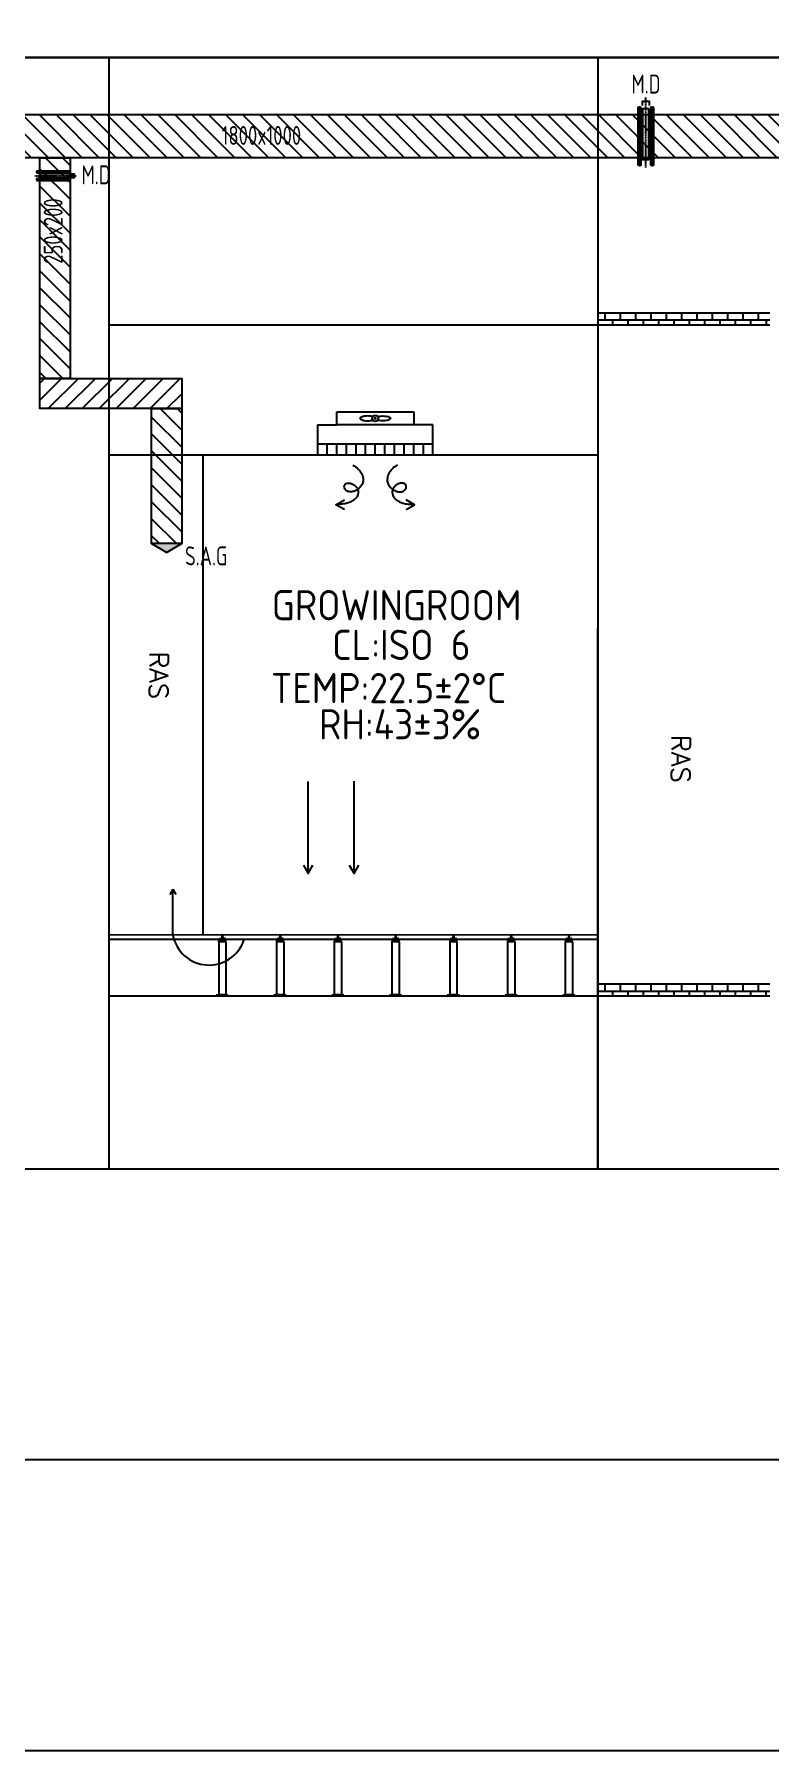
# Model space of a CAD drawing. Header units: millimetres. Extents: x 829 to 59990, y 4666 to 77341.
# Drawn here: x 18927 to 33057, y 4666 to 37643 of the extents above; entities that cross this region are included whole.
import ezdxf
from ezdxf.enums import TextEntityAlignment as Align

# ---------------------------------------------------------------- set-up
doc = ezdxf.new("R2010")
doc.units = ezdxf.units.MM
doc.linetypes.add('CENTER', pattern=[2, 1.25, -0.25, 0.25, -0.25])
for name, color, linetype in [('A-DETL-01', 1, 'Continuous'), ('M-CEQPM-MAU', 22, 'Continuous'), ('M-CMDUCT-LINE', 15, 'Continuous'), ('M-EQPM-TXT', 4, 'Continuous'), ('M-FM-LINE3', 3, 'Continuous'), ('M-HVAC-CMDUCT', 150, 'Continuous'), ('M-HVAC-DAPR', 2, 'Continuous'), ('U-EX-TXT', 4, 'Continuous')]:
    doc.layers.add(name, color=color, linetype=linetype)
doc.styles.add('AA-TXT', font='isocp.shx', dxfattribs={"bigfont": 'chineset.shx'})
doc.styles.add('STDTEXT', font='simplex.shx', dxfattribs={"bigfont": 'china.shx'})

msp = doc.modelspace()

# ---------------------------------------------------------------- hatches: boundary and pattern name
at = {"layer": 'M-CEQPM-MAU'}
h = msp.add_hatch(dxfattribs=at)
h.set_pattern_fill('AR-B88', color=252, scale=1.450704)
h.set_pattern_definition([(360, (-5902171.72, -12261776.3), (1e-13, 294.7831457), []), (90, (-5902171.72, -12261776.31), (-147.3915728, 294.7831457), [294.7831457, -294.7831457])])
h.paths.add_polyline_path([(33057, 32293), (29756, 32293), (29756, 32060), (33057, 32060)])
h = msp.add_hatch(dxfattribs=at)
h.set_pattern_fill('AR-B88', color=252, scale=1.450704)
h.set_pattern_definition([(360, (-5902171.74, -12274669.35), (1e-13, 294.7831457), []), (90, (-5902171.74, -12274669.35), (-147.3915728, 294.7831457), [294.7831457, -294.7831457])])
h.paths.add_polyline_path([(33057, 19400), (29756, 19400), (29756, 19167), (33057, 19167)])
at = {"layer": 'M-CMDUCT-LINE'}
h = msp.add_hatch(dxfattribs=at)
h.set_pattern_fill('ANSI31', color=256, scale=72.535223, angle=-90, style=0)
h.set_pattern_definition([(315, (-11997550.1, 5983389.14), (162.8462197, 162.8462197), [])])
h.paths.add_polyline_path([(13781, 36100), (47270, 36100), (47270, 35269), (13781, 35269)])
h = msp.add_hatch(dxfattribs=at)
h.set_pattern_fill('ANSI31', color=256, scale=72.535223, angle=-90, style=0)
h.set_pattern_definition([(315, (-5984.9, -88119.28), (162.8462, 162.8462), [])])
h.paths.add_polyline_path([(19613, 35269), (19613, 31032), (19033, 31032), (19033, 35269)])
h = msp.add_hatch(dxfattribs=at)
h.set_pattern_fill('ANSI31', color=256, scale=72.535223, style=0)
h.set_pattern_definition([(45, (142692.8, 5433.78), (-162.8462, 162.8462), [])])
h.paths.add_polyline_path([(19033, 31032), (21760, 31032), (21760, 30452), (19033, 30452)])
h = msp.add_hatch(dxfattribs=at)
h.set_pattern_fill('ANSI31', color=256, scale=72.535223, angle=-90, style=0)
h.set_pattern_definition([(315, (-3837.66, -88974.73), (162.8462, 162.8462), [])])
h.paths.add_polyline_path([(21760, 30452), (21760, 27857), (21180, 27857), (21180, 30452)])
at = {"layer": 'M-HVAC-CMDUCT'}
msp.add_hatch(color=256, dxfattribs=at).paths.add_polyline_path([(21760, 27857), (21180, 27857), (21470, 27689)])

# ---------------------------------------------------------------- linework, layer by layer
at = {"color": 252}
for points in [[(20357, 32060), (33057, 32060)], [(29756, 32293), (33057, 32293)], [(29756, 19400), (33057, 19400)], [(29756, 19167), (33057, 19167)]]:
    msp.add_lwpolyline(points, dxfattribs=at)
at = {"layer": 'A-DETL-01', "color": 252, "linetype": 'Continuous'}
for p, q in [((20357, 37196), (20357, 15841)), ((29756, 37196), (29756, 15841))]:
    msp.add_line(p, q, dxfattribs=at)
at = {"layer": 'A-DETL-01', "color": 252}
msp.add_lwpolyline([(18233, 37196), (55086, 37196), (55086, 77341), (18233, 77341)], close=True, dxfattribs=at)
at = {"layer": 'M-CEQPM-MAU', "color": 252, "ltscale": 0.1}
for p, q in [((24738, 30141), (24738, 30388)), ((24738, 30388), (26217, 30388)), ((26217, 30388), (26217, 30141)), ((24368, 30141), (24738, 30141)), ((24368, 30141), (24368, 29561)), ((26217, 30141), (24738, 30141)), ((26587, 30141), (26217, 30141)), ((26587, 29561), (26587, 30141)), ((24368, 29778), (26587, 29778)), ((24553, 29561), (24553, 29778)), ((24738, 29561), (24738, 29778)), ((24923, 29561), (24923, 29778)), ((25108, 29561), (25108, 29778)), ((25293, 29561), (25293, 29778)), ((25478, 29561), (25478, 29778)), ((25662, 29561), (25662, 29778)), ((25847, 29561), (25847, 29778)), ((26032, 29561), (26032, 29778)), ((26217, 29561), (26217, 29778)), ((26402, 29561), (26402, 29778)), ((20357, 29561), (29754, 29561)), ((24368, 29561), (26587, 29561)), ((20357, 20344), (29755, 20346)), ((29755, 20254), (20357, 20252)), ((22469, 20204), (22469, 19196)), ((22608, 20204), (22469, 20204)), ((22602, 20224), (22474, 20224)), ((22474, 20204), (22474, 20224)), ((22478, 20271), (22490, 20271)), ((22478, 20271), (22478, 20224)), ((22490, 20271), (22490, 20262)), ((22531, 20262), (22490, 20262)), ((22538, 20354), (22524, 20262)), ((22531, 20271), (22529, 20224)), ((22545, 20271), (22531, 20271)), ((22538, 20354), (22553, 20262)), ((22545, 20271), (22548, 20224)), ((22587, 20262), (22546, 20262)), ((22587, 20271), (22587, 20262)), ((22599, 20271), (22587, 20271)), ((22599, 20271), (22599, 20224)), ((22602, 20204), (22602, 20224)), ((22608, 20204), (22608, 19196)), ((23579, 20204), (23579, 19196)), ((23718, 20204), (23579, 20204)), ((23712, 20224), (23584, 20224)), ((23584, 20204), (23584, 20224)), ((23588, 20271), (23600, 20271)), ((23588, 20271), (23588, 20224)), ((23600, 20271), (23600, 20262)), ((23641, 20262), (23600, 20262)), ((23648, 20354), (23633, 20262)), ((23641, 20271), (23639, 20224)), ((23655, 20271), (23641, 20271)), ((23648, 20354), (23663, 20262)), ((23655, 20271), (23658, 20224)), ((23697, 20262), (23656, 20262)), ((23697, 20271), (23697, 20262)), ((23709, 20271), (23697, 20271)), ((23709, 20271), (23709, 20224)), ((23712, 20204), (23712, 20224)), ((23718, 20204), (23718, 19196)), ((24688, 20204), (24688, 19196)), ((24828, 20204), (24688, 20204)), ((24822, 20224), (24694, 20224)), ((24694, 20204), (24694, 20224)), ((24698, 20271), (24709, 20271)), ((24698, 20271), (24698, 20224)), ((24709, 20271), (24709, 20262)), ((24750, 20262), (24709, 20262)), ((24758, 20354), (24743, 20262)), ((24751, 20271), (24749, 20224)), ((24765, 20271), (24751, 20271)), ((24758, 20354), (24773, 20262)), ((24765, 20271), (24767, 20224)), ((24806, 20262), (24765, 20262)), ((24806, 20271), (24806, 20262)), ((24818, 20271), (24806, 20271)), ((24818, 20271), (24818, 20224)), ((24822, 20204), (24822, 20224)), ((24828, 20204), (24828, 19196)), ((25798, 20204), (25798, 19196)), ((25937, 20204), (25798, 20204)), ((25932, 20224), (25804, 20224)), ((25804, 20204), (25804, 20224)), ((25807, 20271), (25819, 20271)), ((25807, 20271), (25807, 20224)), ((25819, 20271), (25819, 20262)), ((25860, 20262), (25819, 20262)), ((25868, 20354), (25853, 20262)), ((25861, 20271), (25858, 20224)), ((25875, 20271), (25861, 20271)), ((25868, 20354), (25883, 20262)), ((25875, 20271), (25877, 20224)), ((25916, 20262), (25875, 20262)), ((25916, 20271), (25916, 20262)), ((25928, 20271), (25916, 20271)), ((25928, 20271), (25928, 20224)), ((25932, 20204), (25932, 20224)), ((25937, 20204), (25937, 19196)), ((26908, 20204), (26908, 19196)), ((27047, 20204), (26908, 20204)), ((27041, 20224), (26914, 20224)), ((26914, 20204), (26914, 20224)), ((26917, 20271), (26929, 20271)), ((26917, 20271), (26917, 20224)), ((26929, 20271), (26929, 20262)), ((26970, 20262), (26929, 20262)), ((26978, 20354), (26963, 20262)), ((26971, 20271), (26968, 20224)), ((26985, 20271), (26971, 20271)), ((26978, 20354), (26992, 20262)), ((26985, 20271), (26987, 20224)), ((27026, 20262), (26985, 20262)), ((27026, 20271), (27026, 20262)), ((27038, 20271), (27026, 20271)), ((27038, 20271), (27038, 20224)), ((27041, 20204), (27041, 20224)), ((27047, 20204), (27047, 19196)), ((28018, 20204), (28018, 19196)), ((28157, 20204), (28018, 20204)), ((28151, 20224), (28023, 20224)), ((28023, 20204), (28023, 20224)), ((28027, 20271), (28039, 20271)), ((28027, 20271), (28027, 20224)), ((28039, 20271), (28039, 20262)), ((28080, 20262), (28039, 20262)), ((28087, 20354), (28072, 20262)), ((28080, 20271), (28078, 20224)), ((28094, 20271), (28080, 20271)), ((28087, 20354), (28102, 20262)), ((28094, 20271), (28097, 20224)), ((28136, 20262), (28095, 20262)), ((28136, 20271), (28136, 20262)), ((28148, 20271), (28136, 20271)), ((28148, 20271), (28148, 20224)), ((28151, 20204), (28151, 20224)), ((28157, 20204), (28157, 19196)), ((29127, 20204), (29127, 19196)), ((29267, 20204), (29127, 20204)), ((29261, 20224), (29133, 20224)), ((29133, 20204), (29133, 20224)), ((29137, 20271), (29149, 20271)), ((29137, 20271), (29137, 20224)), ((29149, 20271), (29149, 20262)), ((29190, 20262), (29149, 20262)), ((29197, 20354), (29182, 20262)), ((29190, 20271), (29188, 20224)), ((29204, 20271), (29190, 20271)), ((29197, 20354), (29212, 20262)), ((29204, 20271), (29206, 20224)), ((29246, 20262), (29205, 20262)), ((29246, 20271), (29246, 20262)), ((29257, 20271), (29246, 20271)), ((29257, 20271), (29257, 20224)), ((29261, 20204), (29261, 20224)), ((29267, 20204), (29267, 19196)), ((20357, 19166), (29756, 19167)), ((22654, 19184), (22422, 19184)), ((22422, 19184), (22422, 19166)), ((22654, 19166), (22422, 19166)), ((22469, 19196), (22608, 19196)), ((22476, 19196), (22476, 19185)), ((22600, 19196), (22600, 19184)), ((22654, 19184), (22654, 19166)), ((23764, 19184), (23532, 19184)), ((23532, 19184), (23532, 19166)), ((23764, 19166), (23532, 19166)), ((23579, 19196), (23718, 19196)), ((23586, 19196), (23586, 19185)), ((23710, 19196), (23710, 19184)), ((23764, 19184), (23764, 19166)), ((24874, 19184), (24642, 19184)), ((24642, 19184), (24642, 19166)), ((24874, 19166), (24642, 19166)), ((24688, 19196), (24828, 19196)), ((24696, 19196), (24696, 19185)), ((24820, 19196), (24820, 19184)), ((24874, 19184), (24874, 19166)), ((25984, 19184), (25752, 19184)), ((25752, 19184), (25752, 19166)), ((25984, 19166), (25752, 19166)), ((25798, 19196), (25937, 19196)), ((25806, 19196), (25806, 19185)), ((25930, 19196), (25930, 19184)), ((25984, 19184), (25984, 19166)), ((27094, 19184), (26861, 19184)), ((26861, 19184), (26861, 19166)), ((27094, 19166), (26861, 19166)), ((26908, 19196), (27047, 19196)), ((26915, 19196), (26915, 19185)), ((27040, 19196), (27040, 19184)), ((27094, 19184), (27094, 19166)), ((28203, 19184), (27971, 19184)), ((27971, 19184), (27971, 19166)), ((28203, 19166), (27971, 19166)), ((28018, 19196), (28157, 19196)), ((28025, 19196), (28025, 19185)), ((28149, 19196), (28149, 19184)), ((28203, 19184), (28203, 19166)), ((29313, 19184), (29081, 19184)), ((29081, 19184), (29081, 19166)), ((29313, 19166), (29081, 19166)), ((29127, 19196), (29267, 19196)), ((29135, 19196), (29135, 19185)), ((29259, 19196), (29259, 19184)), ((29313, 19184), (29313, 19166))]:
    msp.add_line(p, q, dxfattribs=at)
at = {"layer": 'M-CEQPM-MAU', "color": 252}
msp.add_line((29756, 19407), (29756, 19407), dxfattribs=at)
for points in [[(55086, 37196), (18233, 37196)], [(55086, 15841), (18233, 15841)], [(55086, 10254), (18233, 10254)], [(55086, 4666), (829, 4666)]]:
    msp.add_lwpolyline(points, dxfattribs=at)
at = {"layer": 'M-CEQPM-MAU', "color": 252, "ltscale": 0.1}
for points in [[(25430, 30298, 0.03966), (25392, 30306, 0.032614), (25332, 30310, 0.032614), (25273, 30306, 0.044087), (25230, 30297, 0.086721), (25194, 30278, 0.233651), (25187, 30264, 0.233651), (25194, 30250, 0.086721), (25230, 30232, 0.044087), (25273, 30222, 0.032614), (25332, 30219, 0.032614), (25392, 30222, 0.03966), (25430, 30231)], [(25525, 30298, -0.03966), (25564, 30306, -0.032614), (25623, 30310, -0.032614), (25682, 30306, -0.044087), (25725, 30297, -0.086721), (25761, 30278, -0.233651), (25768, 30264, -0.233651), (25761, 30250, -0.086721), (25725, 30232, -0.044087), (25682, 30222, -0.032614), (25623, 30219, -0.032614), (25564, 30222, -0.03966), (25525, 30231)]]:
    msp.add_lwpolyline(points, format="xyb", dxfattribs=at)
at = {"layer": 'M-CEQPM-MAU', "color": 252, "ltscale": 0.1, "const_width": 29}
msp.add_lwpolyline([(25492, 30264, -1), (25463, 30264, -1)], format="xyb", close=True, dxfattribs=at)
at = {"layer": 'M-CEQPM-MAU', "color": 252, "ltscale": 0.1}
msp.add_circle((25478, 30264), 58, dxfattribs=at)
at = {"layer": 'M-FM-LINE3', "linetype": 'CENTER'}
for p, q in [((30677, 35075), (30677, 36428)), ((18939, 34925), (19733, 34925))]:
    msp.add_line(p, q, dxfattribs=at)
at = {"layer": 'M-FM-LINE3'}
for p, q in [((30556, 36264), (30556, 35105)), ((30798, 36264), (30798, 35105)), ((19636, 34996), (18956, 34996)), ((19636, 34855), (18956, 34855))]:
    msp.add_line(p, q, dxfattribs=at)
for points in [[(30611, 36273), (30611, 36359), (30742, 36359), (30742, 36273)], [(19642, 34964), (19692, 34964), (19692, 34887), (19642, 34887)]]:
    msp.add_lwpolyline(points, dxfattribs=at)
for points in [[(30586, 36234), (30526, 36234), (30526, 35135), (30586, 35135)], [(30737, 36213), (30616, 36213), (30616, 35235), (30737, 35235)], [(30828, 36234), (30767, 36234), (30767, 35135), (30828, 35135)], [(19619, 34979), (19619, 35014), (18974, 35014), (18974, 34979)], [(19606, 34890), (19606, 34961), (19033, 34961), (19033, 34890)], [(19619, 34837), (19619, 34872), (18974, 34872), (18974, 34837)]]:
    msp.add_lwpolyline(points, close=True, dxfattribs=at)
at = {"layer": 'M-HVAC-CMDUCT'}
for p, q in [((21760, 27857), (21180, 27857)), ((21180, 27857), (21470, 27689)), ((21760, 27857), (21470, 27689))]:
    msp.add_line(p, q, dxfattribs=at)
at = {"layer": 'M-HVAC-CMDUCT', "color": 252}
for p, q in [((24189, 21522), (24189, 23287)), ((25072, 21522), (25072, 23296))]:
    msp.add_line(p, q, dxfattribs=at)
at = {"layer": 'M-HVAC-CMDUCT'}
for points in [[(13781, 36100), (47270, 36100), (47270, 35269), (13781, 35269)], [(19613, 35269), (19613, 31032), (19033, 31032), (19033, 35269)], [(19033, 31032), (21760, 31032), (21760, 30452), (19033, 30452)], [(21760, 30452), (21760, 27857), (21180, 27857), (21180, 30452)]]:
    msp.add_lwpolyline(points, close=True, dxfattribs=at)
at = {"layer": 'M-HVAC-CMDUCT', "color": 252}
for points in [[(22173, 20354), (22173, 29561)], [(29756, 15841), (29754, 26235)], [(24096, 21682), (24189, 21522), (24281, 21682)], [(24979, 21682), (25072, 21522), (25164, 21682)], [(21590, 21217), (21533, 21119)], [(21590, 20336), (21590, 21217)], [(21590, 21217), (21647, 21119)]]:
    msp.add_lwpolyline(points, dxfattribs=at)
at = {"layer": 'M-HVAC-CMDUCT', "color": 252, "ltscale": 0.1}
for points in [[(25047, 29362, -0.140241), (25146, 29296, -0.038232), (25180, 29259), (25190, 29245), (25208, 29215), (25222, 29189), (25232, 29164), (25239, 29140), (25244, 29118), (25247, 29097), (25247, 29077), (25246, 29057), (25242, 29039), (25237, 29021), (25230, 29004), (25221, 28987), (25210, 28970), (25197, 28954), (25184, 28938), (25168, 28923), (25152, 28910), (25135, 28897), (25117, 28886), (25099, 28876), (25080, 28868), (25061, 28861), (25043, 28857), (25024, 28853), (25007, 28852), (24990, 28852), (24974, 28854), (24960, 28857), (24948, 28861), (24936, 28867), (24926, 28873, -0.282011), (24883, 28957, -0.222152), (24902, 29003, -0.123311), (24940, 29020), (24954, 29021), (24969, 29021), (24984, 29020), (25000, 29018), (25015, 29014), (25029, 29009), (25043, 29003), (25057, 28995), (25069, 28987), (25082, 28978), (25093, 28968), (25103, 28958), (25113, 28948), (25121, 28937), (25129, 28926), (25135, 28914), (25141, 28902), (25145, 28890), (25148, 28877), (25150, 28864), (25151, 28850), (25150, 28836), (25149, 28822), (25146, 28808), (25141, 28794), (25136, 28780), (25129, 28766), (25121, 28752), (25111, 28739), (25100, 28726), (25088, 28714), (25075, 28702), (25061, 28691), (25046, 28681), (25030, 28671), (25013, 28662), (24996, 28654), (24978, 28647), (24959, 28640), (24939, 28634), (24918, 28628), (24895, 28624), (24870, 28619), (24843, 28616), (24815, 28613), (24785, 28610), (24754, 28608), (24723, 28606)], [(25907, 29362, 0.140241), (25808, 29296, 0.038232), (25774, 29259), (25764, 29245), (25747, 29215), (25732, 29189), (25722, 29164), (25715, 29140), (25710, 29118), (25708, 29097), (25707, 29077), (25709, 29057), (25712, 29039), (25717, 29021), (25724, 29004), (25734, 28987), (25744, 28970), (25757, 28954), (25771, 28938), (25786, 28923), (25802, 28910), (25819, 28897), (25837, 28886), (25856, 28876), (25874, 28868), (25893, 28861), (25912, 28857), (25930, 28853), (25948, 28852), (25964, 28852), (25980, 28854), (25994, 28857), (26007, 28861), (26018, 28867), (26029, 28873, 0.282011), (26072, 28957, 0.222152), (26052, 29003, 0.123311), (26014, 29020), (26000, 29021), (25985, 29021), (25970, 29020), (25955, 29018), (25940, 29014), (25925, 29009), (25911, 29003), (25898, 28995), (25885, 28987), (25873, 28978), (25861, 28968), (25851, 28958), (25841, 28948), (25833, 28937), (25825, 28926), (25819, 28914), (25814, 28902), (25809, 28890), (25806, 28877), (25804, 28864), (25803, 28850), (25804, 28836), (25806, 28822), (25809, 28808), (25813, 28794), (25818, 28780), (25825, 28766), (25834, 28752), (25843, 28739), (25854, 28726), (25866, 28714), (25879, 28702), (25893, 28691), (25909, 28681), (25924, 28671), (25941, 28662), (25958, 28654), (25976, 28647), (25995, 28640), (26015, 28634), (26037, 28628), (26060, 28624), (26084, 28619), (26111, 28616), (26140, 28613), (26170, 28610), (26200, 28608), (26231, 28606)]]:
    msp.add_lwpolyline(points, format="xyb", dxfattribs=at)
for points in [[(24884, 28514), (24723, 28606), (24884, 28699)], [(26071, 28514), (26231, 28606), (26071, 28699)]]:
    msp.add_lwpolyline(points, dxfattribs=at)
at = {"layer": 'M-HVAC-CMDUCT', "color": 252}
msp.add_arc((22285, 20467), 707, 190.7191, 341.0261, dxfattribs=at)
at = {"layer": 'M-HVAC-DAPR'}
for p, q in [((19033, 35001), (19033, 35262)), ((19613, 35262), (19613, 35001))]:
    msp.add_line(p, q, dxfattribs=at)

# ---------------------------------------------------------------- texts
at = {"layer": 'M-CEQPM-MAU', "color": 252, "style": 'STDTEXT'}
for p in [(21318, 25786), (31349, 24179)]:
    msp.add_text('RAS', height=362.7, rotation=270, dxfattribs=at).set_placement(p, align=Align.MIDDLE_LEFT)
at = {"layer": 'M-EQPM-TXT', "color": 3, "style": 'AA-TXT'}
for s, height, p in [('GROWINGROOM', 580.28, (23489, 26675)), ('CL:ISO 6', 580.3, (24649, 25912)), ('TEMP:22.5%%P2%%DC', 580.28, (23473, 25082)), ('RH:43%%P3%%%', 580.28, (24397, 24387))]:
    msp.add_text(s, height=height, dxfattribs=at).set_placement(p, align=Align.MIDDLE_LEFT)
at = {"layer": 'U-EX-TXT', "style": 'AA-TXT', "width": 0.8}
for s, p in [('M.D', (30679, 36687)), ('1800x1000', (23290, 35700)), ('M.D', (20111, 34943)), ('S.A.G', (22230, 27622))]:
    msp.add_text(s, height=362.7, dxfattribs=at).set_placement(p, align=Align.MIDDLE_CENTER)
msp.add_text('250x200', height=362.7, rotation=90, dxfattribs=at).set_placement((19289, 33863), align=Align.MIDDLE_CENTER)

doc.saveas('drawing.dxf')
